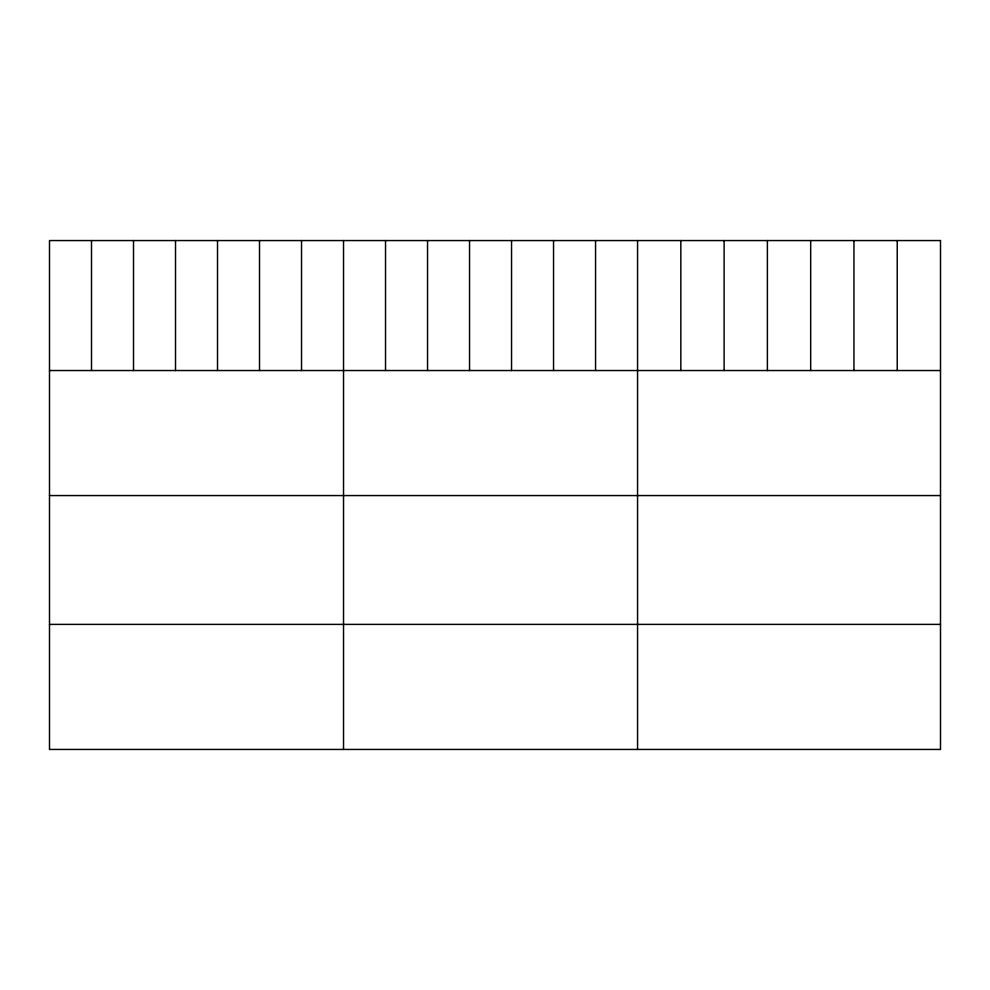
<?xml version="1.0" encoding="UTF-8"?>
<svg xmlns="http://www.w3.org/2000/svg" width="990" height="990" viewBox="0 0 990 990"><rect width="100%" height="100%" fill="white"/><g stroke="black" fill="none" stroke-linecap="round" stroke-linejoin="round"><path stroke-width="1.49" d="M49.5 370.532L940.5 370.532M49.5 495.569L940.5 495.569M49.5 624.393L940.5 624.393M897.225 240.558L897.225 370.532M853.949 240.558L853.949 370.532M810.674 240.558L810.674 370.532M767.386 240.558L767.386 370.532M724.111 240.558L724.111 370.532M680.835 240.558L680.835 370.532M637.56 240.558L637.56 749.442M595.559 240.558L595.559 370.532M553.546 240.558L553.546 370.532M511.545 240.558L511.545 370.532M469.545 240.558L469.545 370.532M427.544 240.558L427.544 370.532M385.531 240.558L385.531 370.532M343.53 240.558L343.53 749.442M301.529 240.558L301.529 370.532M259.516 240.558L259.516 370.532M217.515 240.558L217.515 370.532M175.515 240.558L175.515 370.532M133.514 240.558L133.514 370.532M91.501 240.558L91.501 370.532M940.5 240.558L49.5 240.558L49.5 749.442L940.5 749.442L940.5 240.558"/></g></svg>
